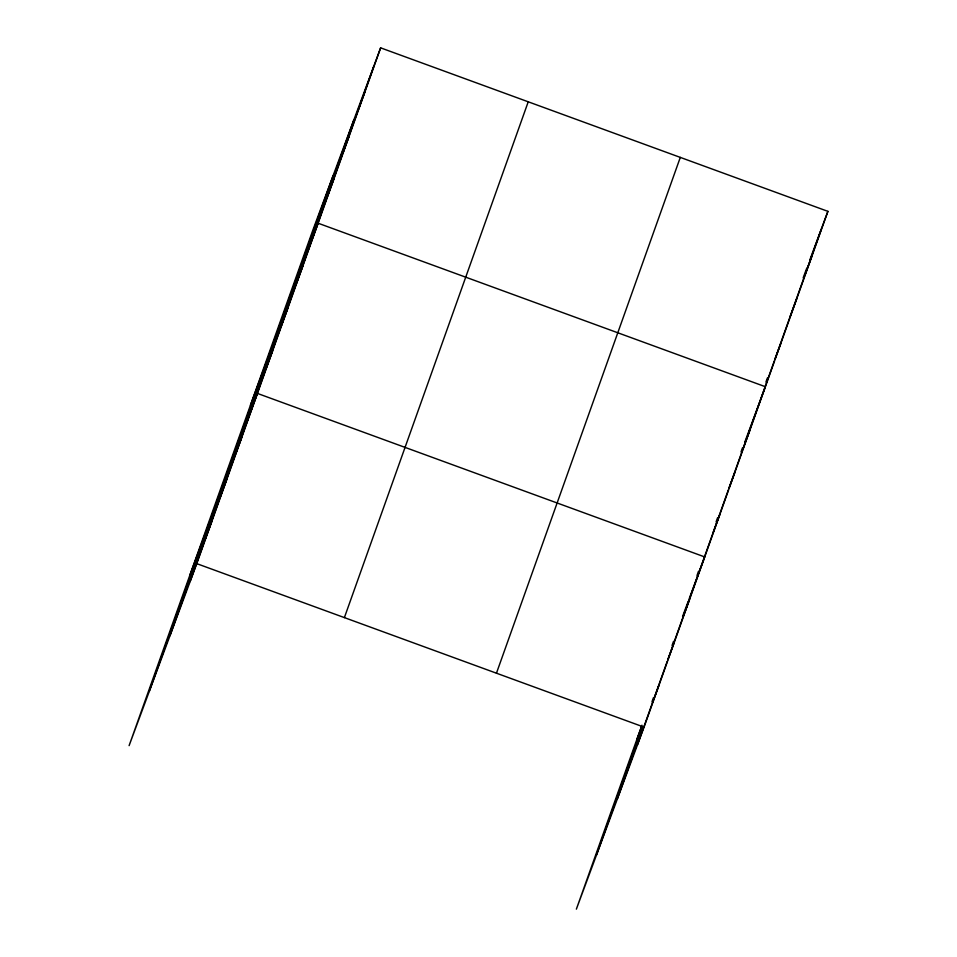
<?xml version="1.0" encoding="UTF-8"?>
<svg xmlns="http://www.w3.org/2000/svg" width="957" height="957" viewBox="0 0 957 957"><rect width="100%" height="100%" fill="white"/><g stroke="black" fill="none" stroke-linecap="round" stroke-linejoin="round"><path stroke-width="1.44" d="M149.244 691.504L333.084 175.693M169.987 635.711L353.827 119.912M190.12 581.569L373.972 65.758M380.635 47.85L312.951 229.847L129.099 745.647L196.783 563.649L380.635 47.85L827.901 211.353L644.049 727.153L576.365 909.15L641.932 725.203M344.388 617.612L528.228 101.801M496.456 673.202L680.295 157.403M596.51 855.008L642.003 727.344M617.253 799.215L643.188 726.459M651.992 701.756L653.464 697.641M672.053 645.473L673.525 641.357M697.007 575.468L698.466 571.341M716.087 521.924L717.559 517.809M741.029 451.931L742.5 447.828M765.935 382.058L767.406 377.955M637.386 745.072L667.232 661.335M728.397 489.745L667.723 659.959L674.386 642.051M728.887 488.369L774.357 360.801M821.238 229.261L774.847 359.425L781.02 342.881M358.337 109.6L365 91.693M342.714 153.443L349.377 135.535M327.091 197.286L333.754 179.378M250.435 405.218L318.119 223.22L765.385 386.724L744.785 442.122M296.299 283.691L302.95 265.771M281.131 326.241L287.794 308.333M265.962 368.792L272.625 350.884M189.773 575.432L257.457 393.435L704.723 556.938L689.279 598.46M235.625 453.905L242.288 435.985M220.457 496.456L227.12 478.548M205.288 539.006L211.952 521.098M803.162 277.865L806.775 268.139M809.873 259.814L827.901 211.353M805.615 273.104L812.266 255.196M789.98 316.946L796.643 299.039M743.565 447.194L750.228 429.286M728.911 488.369L735.06 471.837M713.228 532.295L719.891 514.388M637.039 738.936L641.68 726.435M682.568 616.499L688.25 601.235M682.891 617.409L689.554 599.501M652.554 702.51L659.217 684.602M196.783 563.649L644.049 727.153"/></g></svg>
